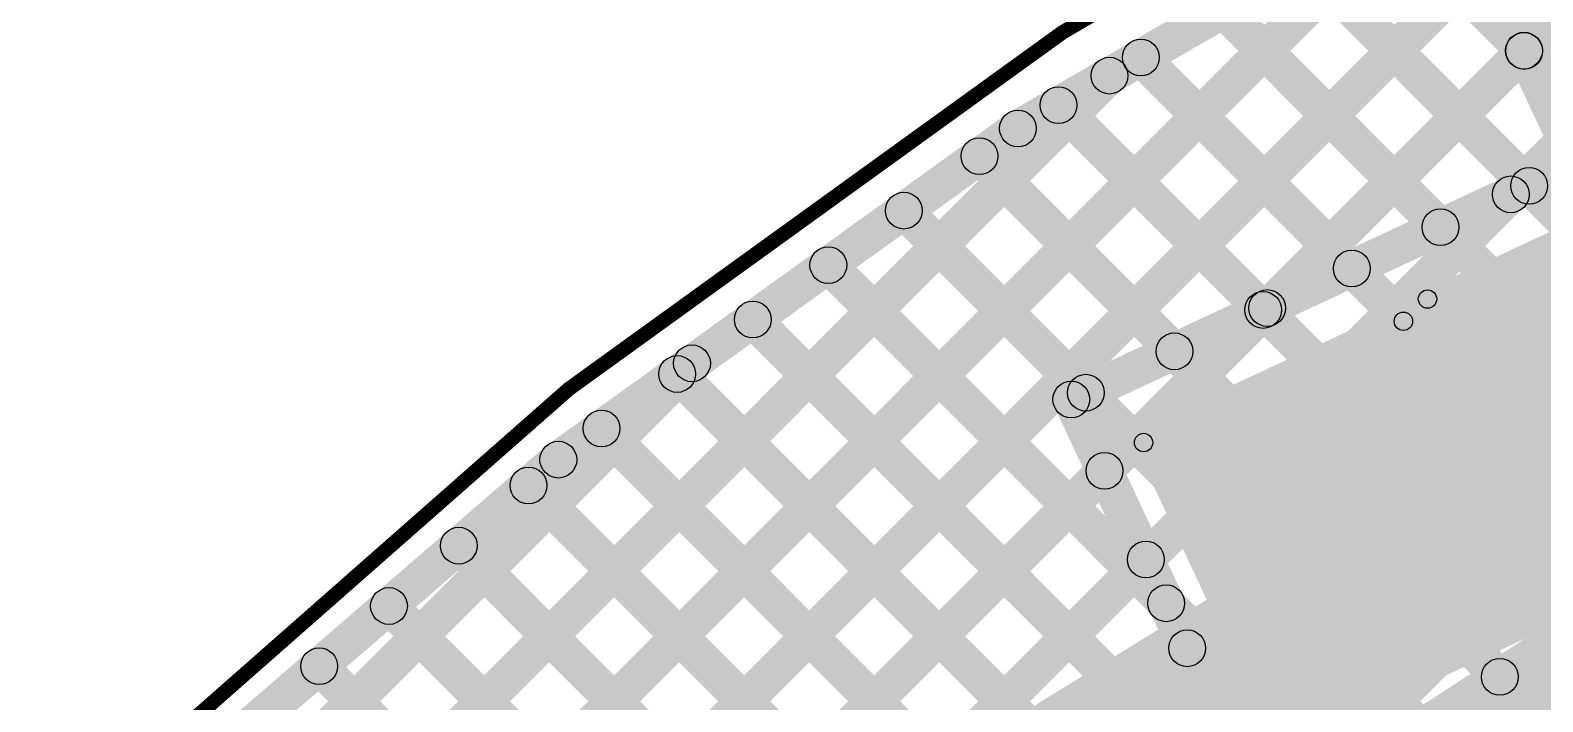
# Model space of a CAD drawing. Header units: millimetres. Extents: x 1.49 to 4.64, y 4.45 to 5.86.
# Drawn here: x 1.8464 to 2.2577, y 5.3942 to 5.5767 of the extents above; entities that cross this region are included whole.
import ezdxf

# ---------------------------------------------------------------- set-up
doc = ezdxf.new("R2010")
doc.units = ezdxf.units.MM
doc.header["$MEASUREMENT"] = 0
for name, color, linetype in [('BottomLayer', 5, 'Continuous'), ('Mechanical2', 216, 'Continuous'), ('TopLayer', 1, 'Continuous'), ('TopOverlay', 2, 'Continuous'), ('TopPaste', 8, 'Continuous'), ('TopSolder', 216, 'Continuous')]:
    doc.layers.add(name, color=color, linetype=linetype)

# ---------------------------------------------------------------- blocks, each defined once
blk = doc.blocks.new('R__1206_2')
at = {"layer": 'TopLayer'}
for points in [[(-0.08, 0.035), (-0.02, 0.035), (-0.02, -0.035), (-0.08, -0.035)], [(0.02, 0.035), (0.08, 0.035), (0.08, -0.035), (0.02, -0.035)]]:
    blk.add_hatch(color=1, dxfattribs=at).paths.add_polyline_path(points)
at = {"layer": 'TopOverlay'}
h = blk.add_hatch(color=2, dxfattribs=at)
edge = h.paths.add_edge_path()
edge.add_arc((-0.084, 0.039), 0.0025, 0, 360)
h = blk.add_hatch(color=2, dxfattribs=at)
edge = h.paths.add_edge_path()
edge.add_arc((-0.084, 0.039), 0.0025, 0, 360)
for points in [[(-0.084, 0.0365), (-0.084, 0.0415), (0.084, 0.0415), (0.084, 0.0365)], [(-0.0815, -0.039), (-0.0865, -0.039), (-0.0865, 0.039), (-0.0815, 0.039)], [(0.0865, -0.039), (0.0815, -0.039), (0.0815, 0.039), (0.0865, 0.039)], [(-0.084, -0.0415), (-0.084, -0.0365), (0.084, -0.0365), (0.084, -0.0415)]]:
    blk.add_hatch(color=2, dxfattribs=at).paths.add_polyline_path(points)
h = blk.add_hatch(color=2, dxfattribs=at)
edge = h.paths.add_edge_path()
edge.add_arc((0.084, 0.039), 0.0025, 0, 360)
h = blk.add_hatch(color=2, dxfattribs=at)
edge = h.paths.add_edge_path()
edge.add_arc((0.084, 0.039), 0.0025, 0, 360)
h = blk.add_hatch(color=2, dxfattribs=at)
edge = h.paths.add_edge_path()
edge.add_arc((-0.084, -0.039), 0.0025, 0, 360)
h = blk.add_hatch(color=2, dxfattribs=at)
edge = h.paths.add_edge_path()
edge.add_arc((-0.084, -0.039), 0.0025, 0, 360)
h = blk.add_hatch(color=2, dxfattribs=at)
edge = h.paths.add_edge_path()
edge.add_arc((0.084, -0.039), 0.0025, 0, 360)
h = blk.add_hatch(color=2, dxfattribs=at)
edge = h.paths.add_edge_path()
edge.add_arc((0.084, -0.039), 0.0025, 0, 360)
at = {"layer": 'TopPaste'}
for points in [[(-0.08, 0.035), (-0.02, 0.035), (-0.02, -0.035), (-0.08, -0.035)], [(0.02, 0.035), (0.08, 0.035), (0.08, -0.035), (0.02, -0.035)]]:
    blk.add_hatch(color=8, dxfattribs=at).paths.add_polyline_path(points)
at = {"layer": 'TopSolder'}
for points in [[(-0.084, 0.039), (-0.016, 0.039), (-0.016, -0.039), (-0.084, -0.039)], [(0.016, 0.039), (0.084, 0.039), (0.084, -0.039), (0.016, -0.039)]]:
    blk.add_hatch(color=216, dxfattribs=at).paths.add_polyline_path(points)
at = {"layer": 'TopOverlay'}
for centre in [(-0.084, 0.039), (-0.084, 0.039), (0.084, 0.039), (0.084, 0.039), (-0.084, -0.039), (-0.084, -0.039), (0.084, -0.039), (0.084, -0.039)]:
    blk.add_circle(centre, 0.0025, dxfattribs=at)
blk = doc.blocks.new('W_____LED_8')
at = {"layer": 'TopLayer'}
for points in [[(-0.06526, 0.04685), (-0.02195, 0.04685), (-0.02195, -0.04685), (-0.06526, -0.04685)], [(-0.00226, 0.04685), (0.08947, 0.04685), (0.08947, -0.04685), (-0.00226, -0.04685)]]:
    blk.add_hatch(color=1, dxfattribs=at).paths.add_polyline_path(points)
at = {"layer": 'TopOverlay'}
h = blk.add_hatch(color=2, dxfattribs=at)
edge = h.paths.add_edge_path()
edge.add_arc((-0.069, 0.051), 0.0025, 0, 360)
h = blk.add_hatch(color=2, dxfattribs=at)
edge = h.paths.add_edge_path()
edge.add_arc((-0.069, 0.051), 0.0025, 0, 360)
for points in [[(-0.069, 0.0485), (-0.069, 0.0535), (0.094, 0.0535), (0.094, 0.0485)], [(-0.0715, 0.051), (-0.0665, 0.051), (-0.0665, -0.051), (-0.0715, -0.051)], [(0.134, 0.05301), (0.091, 0.05301), (0.091, -0.05299), (0.134, -0.05299)], [(-0.069, -0.0535), (-0.069, -0.0485), (0.094, -0.0485), (0.094, -0.0535)]]:
    blk.add_hatch(color=2, dxfattribs=at).paths.add_polyline_path(points)
h = blk.add_hatch(color=2, dxfattribs=at)
edge = h.paths.add_edge_path()
edge.add_arc((0.094, 0.051), 0.0025, 0, 360)
h = blk.add_hatch(color=2, dxfattribs=at)
edge = h.paths.add_edge_path()
edge.add_arc((-0.069, -0.051), 0.0025, 0, 360)
h = blk.add_hatch(color=2, dxfattribs=at)
edge = h.paths.add_edge_path()
edge.add_arc((-0.069, -0.051), 0.0025, 0, 360)
h = blk.add_hatch(color=2, dxfattribs=at)
edge = h.paths.add_edge_path()
edge.add_arc((0.094, -0.051), 0.0025, 0, 360)
at = {"layer": 'TopPaste'}
for points in [[(-0.06526, 0.04685), (-0.02195, 0.04685), (-0.02195, -0.04685), (-0.06526, -0.04685)], [(-0.00226, 0.04685), (0.08947, 0.04685), (0.08947, -0.04685), (-0.00226, -0.04685)]]:
    blk.add_hatch(color=8, dxfattribs=at).paths.add_polyline_path(points)
at = {"layer": 'TopSolder'}
for points in [[(-0.06926, 0.05085), (-0.01795, 0.05085), (-0.01795, -0.05085), (-0.06926, -0.05085)], [(-0.00626, 0.05085), (0.09347, 0.05085), (0.09347, -0.05085), (-0.00626, -0.05085)]]:
    blk.add_hatch(color=216, dxfattribs=at).paths.add_polyline_path(points)
at = {"layer": 'TopOverlay'}
for centre in [(-0.069, 0.051), (-0.069, 0.051), (0.094, 0.051), (-0.069, -0.051), (-0.069, -0.051), (0.094, -0.051)]:
    blk.add_circle(centre, 0.0025, dxfattribs=at)

msp = doc.modelspace()

# ---------------------------------------------------------------- hatches: boundary and pattern name
at = {"layer": 'BottomLayer'}
for points in [[(2.1869, 5.35681), (2.17983, 5.36388), (2.58827, 5.77232), (2.59534, 5.76525)], [(1.51354, 4.7188), (1.50646, 4.72587), (2.53458, 5.75399), (2.54166, 5.74692)], [(2.07034, 5.31096), (2.06327, 5.31803), (2.4809, 5.73566), (2.48797, 5.72859)], [(2.05804, 5.33401), (2.05097, 5.34109), (2.42721, 5.71733), (2.43428, 5.71026)], [(1.51354, 4.82487), (1.50646, 4.83194), (2.36466, 5.69013), (2.37173, 5.68306)], [(1.54709, 4.89377), (1.54001, 4.90084), (2.29395, 5.65478), (2.30102, 5.64771)], [(2.1175, 5.54567), (2.1125, 5.55433), (2.2425, 5.62933), (2.2475, 5.62067)], [(1.58833, 4.97037), (1.58126, 4.97745), (2.21993, 5.61611), (2.227, 5.60904)], [(2.21216, 5.60456), (2.21923, 5.61163), (2.37652, 5.45433), (2.36945, 5.44726)], [(2.18974, 5.59162), (2.19681, 5.59869), (2.34948, 5.44602), (2.3424, 5.43895)], [(2.16731, 5.57869), (2.17439, 5.58576), (2.32243, 5.43772), (2.31536, 5.43064)], [(2.14489, 5.56575), (2.15197, 5.57282), (2.29538, 5.42941), (2.28831, 5.42234)], [(1.63852, 5.05592), (1.63145, 5.06299), (2.13636, 5.5679), (2.14343, 5.56083)], [(2.12247, 5.55282), (2.12954, 5.55989), (2.27105, 5.41839), (2.26397, 5.41132)], [(1.99292, 5.45594), (1.98708, 5.46406), (2.11208, 5.55406), (2.11792, 5.54594)], [(2.101, 5.53893), (2.10807, 5.546), (2.24959, 5.40449), (2.24252, 5.39742)], [(2.08045, 5.52413), (2.08752, 5.5312), (2.22813, 5.39059), (2.22106, 5.38352)], [(2.05308, 5.2937), (2.02692, 5.3363), (2.3373, 5.52691), (2.36347, 5.4843)], [(2.05989, 5.50933), (2.06696, 5.5164), (2.20668, 5.37669), (2.1996, 5.36962)], [(2.03934, 5.49453), (2.04641, 5.5016), (2.18522, 5.36279), (2.17815, 5.35572)], [(1.71316, 5.16591), (1.70609, 5.17298), (2.02281, 5.48971), (2.02988, 5.48263)], [(2.01878, 5.47973), (2.02585, 5.4868), (2.16376, 5.34889), (2.15669, 5.34182)], [(1.99823, 5.46493), (2.0053, 5.472), (2.14231, 5.33499), (2.13524, 5.32792)], [(1.88327, 5.36122), (1.87673, 5.36878), (1.98673, 5.46378), (1.99327, 5.45622)], [(1.97835, 5.44945), (1.98542, 5.45653), (2.12085, 5.32109), (2.11378, 5.31402)], [(1.95938, 5.43307), (1.96645, 5.44014), (2.09939, 5.3072), (2.09232, 5.30013)], [(1.94041, 5.41669), (1.94748, 5.42376), (2.02972, 5.34151), (2.02265, 5.33444)], [(2.09087, 5.29447), (2.08544, 5.30287), (2.27053, 5.42277), (2.27597, 5.41438)], [(1.92143, 5.4003), (1.92851, 5.40737), (2.01673, 5.31915), (2.00966, 5.31208)]]:
    msp.add_hatch(color=5, dxfattribs=at).paths.add_polyline_path(points)
h = msp.add_hatch(color=5, dxfattribs=at)
edge = h.paths.add_edge_path()
edge.add_arc((2.14843, 5.56929), 0.005, 0, 360)
h = msp.add_hatch(color=5, dxfattribs=at)
edge = h.paths.add_edge_path()
edge.add_arc((2.1399, 5.56436), 0.005, 0, 360)
h = msp.add_hatch(color=5, dxfattribs=at)
edge = h.paths.add_edge_path()
edge.add_arc((2.12601, 5.55635), 0.005, 0, 360)
h = msp.add_hatch(color=5, dxfattribs=at)
edge = h.paths.add_edge_path()
edge.add_arc((2.115, 5.55), 0.005, 0, 360)
h = msp.add_hatch(color=5, dxfattribs=at)
edge = h.paths.add_edge_path()
edge.add_arc((2.115, 5.55), 0.005, 0, 360)
h = msp.add_hatch(color=5, dxfattribs=at)
edge = h.paths.add_edge_path()
edge.add_arc((2.10454, 5.54247), 0.005, 0, 360)
h = msp.add_hatch(color=5, dxfattribs=at)
edge = h.paths.add_edge_path()
edge.add_arc((2.08398, 5.52767), 0.005, 0, 360)
h = msp.add_hatch(color=5, dxfattribs=at)
edge = h.paths.add_edge_path()
edge.add_arc((2.06343, 5.51287), 0.005, 0, 360)
h = msp.add_hatch(color=5, dxfattribs=at)
edge = h.paths.add_edge_path()
edge.add_arc((2.04287, 5.49807), 0.005, 0, 360)
h = msp.add_hatch(color=5, dxfattribs=at)
edge = h.paths.add_edge_path()
edge.add_arc((2.02232, 5.48327), 0.005, 0, 360)
h = msp.add_hatch(color=5, dxfattribs=at)
edge = h.paths.add_edge_path()
edge.add_arc((2.02635, 5.48617), 0.005, 0, 360)
h = msp.add_hatch(color=5, dxfattribs=at)
edge = h.paths.add_edge_path()
edge.add_arc((2.00176, 5.46847), 0.005, 0, 360)
h = msp.add_hatch(color=5, dxfattribs=at)
edge = h.paths.add_edge_path()
edge.add_arc((1.99, 5.46), 0.005, 0, 360)
h = msp.add_hatch(color=5, dxfattribs=at)
edge = h.paths.add_edge_path()
edge.add_arc((1.99, 5.46), 0.005, 0, 360)
h = msp.add_hatch(color=5, dxfattribs=at)
edge = h.paths.add_edge_path()
edge.add_arc((1.98188, 5.45299), 0.005, 0, 360)
h = msp.add_hatch(color=5, dxfattribs=at)
edge = h.paths.add_edge_path()
edge.add_arc((1.96291, 5.43661), 0.005, 0, 360)
h = msp.add_hatch(color=5, dxfattribs=at)
edge = h.paths.add_edge_path()
edge.add_arc((1.94394, 5.42022), 0.005, 0, 360)
h = msp.add_hatch(color=5, dxfattribs=at)
edge = h.paths.add_edge_path()
edge.add_arc((1.92497, 5.40384), 0.005, 0, 360)
h = msp.add_hatch(color=5, dxfattribs=at)
edge = h.paths.add_edge_path()
edge.add_arc((2.24605, 5.40095), 0.005, 0, 360)
at = {"layer": 'TopLayer'}
for points in [[(1.8771, 5.22379), (1.87003, 5.23086), (2.29395, 5.65478), (2.30102, 5.64771)], [(2.1175, 5.54567), (2.1125, 5.55433), (2.2425, 5.62933), (2.2475, 5.62067)], [(1.85631, 5.23835), (1.84924, 5.24542), (2.21993, 5.61611), (2.227, 5.60904)], [(2.21216, 5.60456), (2.21923, 5.61163), (2.25616, 5.57469), (2.24909, 5.56762)], [(2.18974, 5.59162), (2.19681, 5.59869), (2.25755, 5.53794), (2.25048, 5.53087)], [(2.23762, 5.59151), (2.24668, 5.59573), (2.27148, 5.54255), (2.26242, 5.53833)], [(2.16731, 5.57869), (2.17439, 5.58576), (2.23344, 5.5267), (2.22637, 5.51963)], [(2.18633, 5.49766), (2.17926, 5.50473), (2.24913, 5.57461), (2.2562, 5.56753)], [(2.14489, 5.56575), (2.15197, 5.57282), (2.20933, 5.51546), (2.20226, 5.50839)], [(1.83551, 5.25291), (1.82844, 5.25998), (2.13636, 5.5679), (2.14343, 5.56083)], [(2.12247, 5.55282), (2.12954, 5.55989), (2.18522, 5.50421), (2.17815, 5.49714)], [(1.99292, 5.45594), (1.98708, 5.46406), (2.11208, 5.55406), (2.11792, 5.54594)], [(2.25258, 5.52855), (2.24551, 5.53562), (2.26038, 5.55049), (2.26745, 5.54342)], [(2.101, 5.53893), (2.10807, 5.546), (2.16111, 5.49297), (2.15404, 5.4859)], [(2.13162, 5.47182), (2.12739, 5.48088), (2.26484, 5.54497), (2.26906, 5.53591)], [(2.08045, 5.52413), (2.08752, 5.5312), (2.137, 5.48173), (2.12992, 5.47466)], [(2.19003, 5.38204), (2.30967, 5.43782), (2.26907, 5.52488), (2.14944, 5.46909)], [(2.05989, 5.50933), (2.06696, 5.5164), (2.15887, 5.4245), (2.1518, 5.41743)], [(2.03934, 5.49453), (2.04641, 5.5016), (2.19361, 5.3544), (2.18654, 5.34733)], [(1.71316, 5.16591), (1.70609, 5.17298), (2.02281, 5.48971), (2.02988, 5.48263)], [(2.01878, 5.47973), (2.02585, 5.4868), (2.25211, 5.26054), (2.24504, 5.25347)], [(2.12497, 5.47423), (2.13404, 5.47846), (2.18731, 5.36422), (2.17825, 5.35999)], [(1.99823, 5.46493), (2.0053, 5.472), (2.23132, 5.24598), (2.22425, 5.23891)], [(1.88327, 5.36122), (1.87673, 5.36878), (1.98673, 5.46378), (1.99327, 5.45622)], [(1.9, 5.21133), (1.89293, 5.2184), (2.13501, 5.46049), (2.14209, 5.45342)], [(1.97835, 5.44945), (1.98542, 5.45653), (2.21075, 5.23119), (2.20368, 5.22412)], [(1.95938, 5.43307), (1.96645, 5.44014), (2.19156, 5.21503), (2.18449, 5.20796)], [(2.05804, 5.33401), (2.05097, 5.34109), (2.14626, 5.43638), (2.15333, 5.4293)], [(1.94041, 5.41669), (1.94748, 5.42376), (2.02972, 5.34151), (2.02265, 5.33444)], [(2.07034, 5.31096), (2.06327, 5.31803), (2.1575, 5.41226), (2.16457, 5.40519)], [(1.92143, 5.4003), (1.92851, 5.40737), (2.01673, 5.31915), (2.00966, 5.31208)], [(2.25176, 5.33706), (2.2305, 5.38231), (2.28437, 5.40763), (2.30563, 5.36237)]]:
    msp.add_hatch(color=1, dxfattribs=at).paths.add_polyline_path(points)
h = msp.add_hatch(color=1, dxfattribs=at)
edge = h.paths.add_edge_path()
edge.add_arc((2.14843, 5.56929), 0.005, 0, 360)
h = msp.add_hatch(color=1, dxfattribs=at)
edge = h.paths.add_edge_path()
edge.add_arc((2.25263, 5.57115), 0.005, 0, 360)
h = msp.add_hatch(color=1, dxfattribs=at)
edge = h.paths.add_edge_path()
edge.add_arc((2.25267, 5.57107), 0.005, 0, 360)
h = msp.add_hatch(color=1, dxfattribs=at)
edge = h.paths.add_edge_path()
edge.add_arc((2.1399, 5.56436), 0.005, 0, 360)
h = msp.add_hatch(color=1, dxfattribs=at)
edge = h.paths.add_edge_path()
edge.add_arc((2.12601, 5.55635), 0.005, 0, 360)
h = msp.add_hatch(color=1, dxfattribs=at)
edge = h.paths.add_edge_path()
edge.add_arc((2.115, 5.55), 0.005, 0, 360)
h = msp.add_hatch(color=1, dxfattribs=at)
edge = h.paths.add_edge_path()
edge.add_arc((2.115, 5.55), 0.005, 0, 360)
h = msp.add_hatch(color=1, dxfattribs=at)
edge = h.paths.add_edge_path()
edge.add_arc((2.10454, 5.54247), 0.005, 0, 360)
h = msp.add_hatch(color=1, dxfattribs=at)
edge = h.paths.add_edge_path()
edge.add_arc((2.24904, 5.53209), 0.005, 0, 360)
h = msp.add_hatch(color=1, dxfattribs=at)
edge = h.paths.add_edge_path()
edge.add_arc((2.25402, 5.53441), 0.005, 0, 360)
h = msp.add_hatch(color=1, dxfattribs=at)
edge = h.paths.add_edge_path()
edge.add_arc((2.08398, 5.52767), 0.005, 0, 360)
h = msp.add_hatch(color=1, dxfattribs=at)
edge = h.paths.add_edge_path()
edge.add_arc((2.22991, 5.52316), 0.005, 0, 360)
h = msp.add_hatch(color=1, dxfattribs=at)
edge = h.paths.add_edge_path()
edge.add_arc((2.06343, 5.51287), 0.005, 0, 360)
h = msp.add_hatch(color=1, dxfattribs=at)
edge = h.paths.add_edge_path()
edge.add_arc((2.20579, 5.51192), 0.005, 0, 360)
h = msp.add_hatch(color=1, dxfattribs=at)
edge = h.paths.add_edge_path()
edge.add_arc((2.18168, 5.50068), 0.005, 0, 360)
h = msp.add_hatch(color=1, dxfattribs=at)
edge = h.paths.add_edge_path()
edge.add_arc((2.18279, 5.5012), 0.005, 0, 360)
h = msp.add_hatch(color=1, dxfattribs=at)
edge = h.paths.add_edge_path()
edge.add_arc((2.04287, 5.49807), 0.005, 0, 360)
h = msp.add_hatch(color=1, dxfattribs=at)
edge = h.paths.add_edge_path()
edge.add_arc((2.15757, 5.48943), 0.005, 0, 360)
h = msp.add_hatch(color=1, dxfattribs=at)
edge = h.paths.add_edge_path()
edge.add_arc((2.02232, 5.48327), 0.005, 0, 360)
h = msp.add_hatch(color=1, dxfattribs=at)
edge = h.paths.add_edge_path()
edge.add_arc((2.02635, 5.48617), 0.005, 0, 360)
h = msp.add_hatch(color=1, dxfattribs=at)
edge = h.paths.add_edge_path()
edge.add_arc((2.12951, 5.47635), 0.005, 0, 360)
h = msp.add_hatch(color=1, dxfattribs=at)
edge = h.paths.add_edge_path()
edge.add_arc((2.12951, 5.47635), 0.005, 0, 360)
h = msp.add_hatch(color=1, dxfattribs=at)
edge = h.paths.add_edge_path()
edge.add_arc((2.13346, 5.47819), 0.005, 0, 360)
h = msp.add_hatch(color=1, dxfattribs=at)
edge = h.paths.add_edge_path()
edge.add_arc((2.00176, 5.46847), 0.005, 0, 360)
h = msp.add_hatch(color=1, dxfattribs=at)
edge = h.paths.add_edge_path()
edge.add_arc((1.99, 5.46), 0.005, 0, 360)
h = msp.add_hatch(color=1, dxfattribs=at)
edge = h.paths.add_edge_path()
edge.add_arc((1.99, 5.46), 0.005, 0, 360)
h = msp.add_hatch(color=1, dxfattribs=at)
edge = h.paths.add_edge_path()
edge.add_arc((2.13855, 5.45695), 0.005, 0, 360)
h = msp.add_hatch(color=1, dxfattribs=at)
edge = h.paths.add_edge_path()
edge.add_arc((1.98188, 5.45299), 0.005, 0, 360)
h = msp.add_hatch(color=1, dxfattribs=at)
edge = h.paths.add_edge_path()
edge.add_arc((1.96291, 5.43661), 0.005, 0, 360)
h = msp.add_hatch(color=1, dxfattribs=at)
edge = h.paths.add_edge_path()
edge.add_arc((2.14979, 5.43284), 0.005, 0, 360)
h = msp.add_hatch(color=1, dxfattribs=at)
edge = h.paths.add_edge_path()
edge.add_arc((2.15533, 5.42096), 0.005, 0, 360)
h = msp.add_hatch(color=1, dxfattribs=at)
edge = h.paths.add_edge_path()
edge.add_arc((1.94394, 5.42022), 0.005, 0, 360)
h = msp.add_hatch(color=1, dxfattribs=at)
edge = h.paths.add_edge_path()
edge.add_arc((2.16104, 5.40873), 0.005, 0, 360)
h = msp.add_hatch(color=1, dxfattribs=at)
edge = h.paths.add_edge_path()
edge.add_arc((1.92497, 5.40384), 0.005, 0, 360)

# ---------------------------------------------------------------- linework, layer by layer
at = {"layer": 'BottomLayer'}
for centre in [(2.14843, 5.56929), (2.1399, 5.56436), (2.12601, 5.55635), (2.115, 5.55), (2.115, 5.55), (2.10454, 5.54247), (2.08398, 5.52767), (2.06343, 5.51287), (2.04287, 5.49807), (2.02232, 5.48327), (2.02635, 5.48617), (2.00176, 5.46847), (1.99, 5.46), (1.99, 5.46), (1.98188, 5.45299), (1.96291, 5.43661), (1.94394, 5.42022), (1.92497, 5.40384), (2.24605, 5.40095)]:
    msp.add_circle(centre, 0.005, dxfattribs=at)
at = {"layer": 'Mechanical2', "const_width": 0.00394}
for points in [[(1.49178, 4.82969, -0.650988), (4.64195, 4.82969)], [(1.94352, 4.91352, -0.522724), (4.19021, 4.91352)]]:
    msp.add_lwpolyline(points, format="xyb", dxfattribs=at)
at = {"layer": 'TopLayer'}
for centre in [(2.14843, 5.56929), (2.25263, 5.57115), (2.25267, 5.57107), (2.1399, 5.56436), (2.12601, 5.55635), (2.115, 5.55), (2.115, 5.55), (2.10454, 5.54247), (2.24904, 5.53209), (2.25402, 5.53441), (2.08398, 5.52767), (2.22991, 5.52316), (2.06343, 5.51287), (2.20579, 5.51192), (2.18168, 5.50068), (2.18279, 5.5012), (2.04287, 5.49807), (2.15757, 5.48943), (2.02232, 5.48327), (2.02635, 5.48617), (2.12951, 5.47635), (2.12951, 5.47635), (2.13346, 5.47819), (2.00176, 5.46847), (1.99, 5.46), (1.99, 5.46), (2.13855, 5.45695), (1.98188, 5.45299), (1.96291, 5.43661), (2.14979, 5.43284), (2.15533, 5.42096), (1.94394, 5.42022), (2.16104, 5.40873), (1.92497, 5.40384)]:
    msp.add_circle(centre, 0.005, dxfattribs=at)

# ---------------------------------------------------------------- block references
for name, p, rotation in [('W_____LED_8', (2.31048, 5.48657), 25), ('R__1206_2', (2.22, 5.405), 295)]:
    msp.add_blockref(name, p, dxfattribs=dict(rotation=rotation))

doc.saveas('drawing.dxf')
